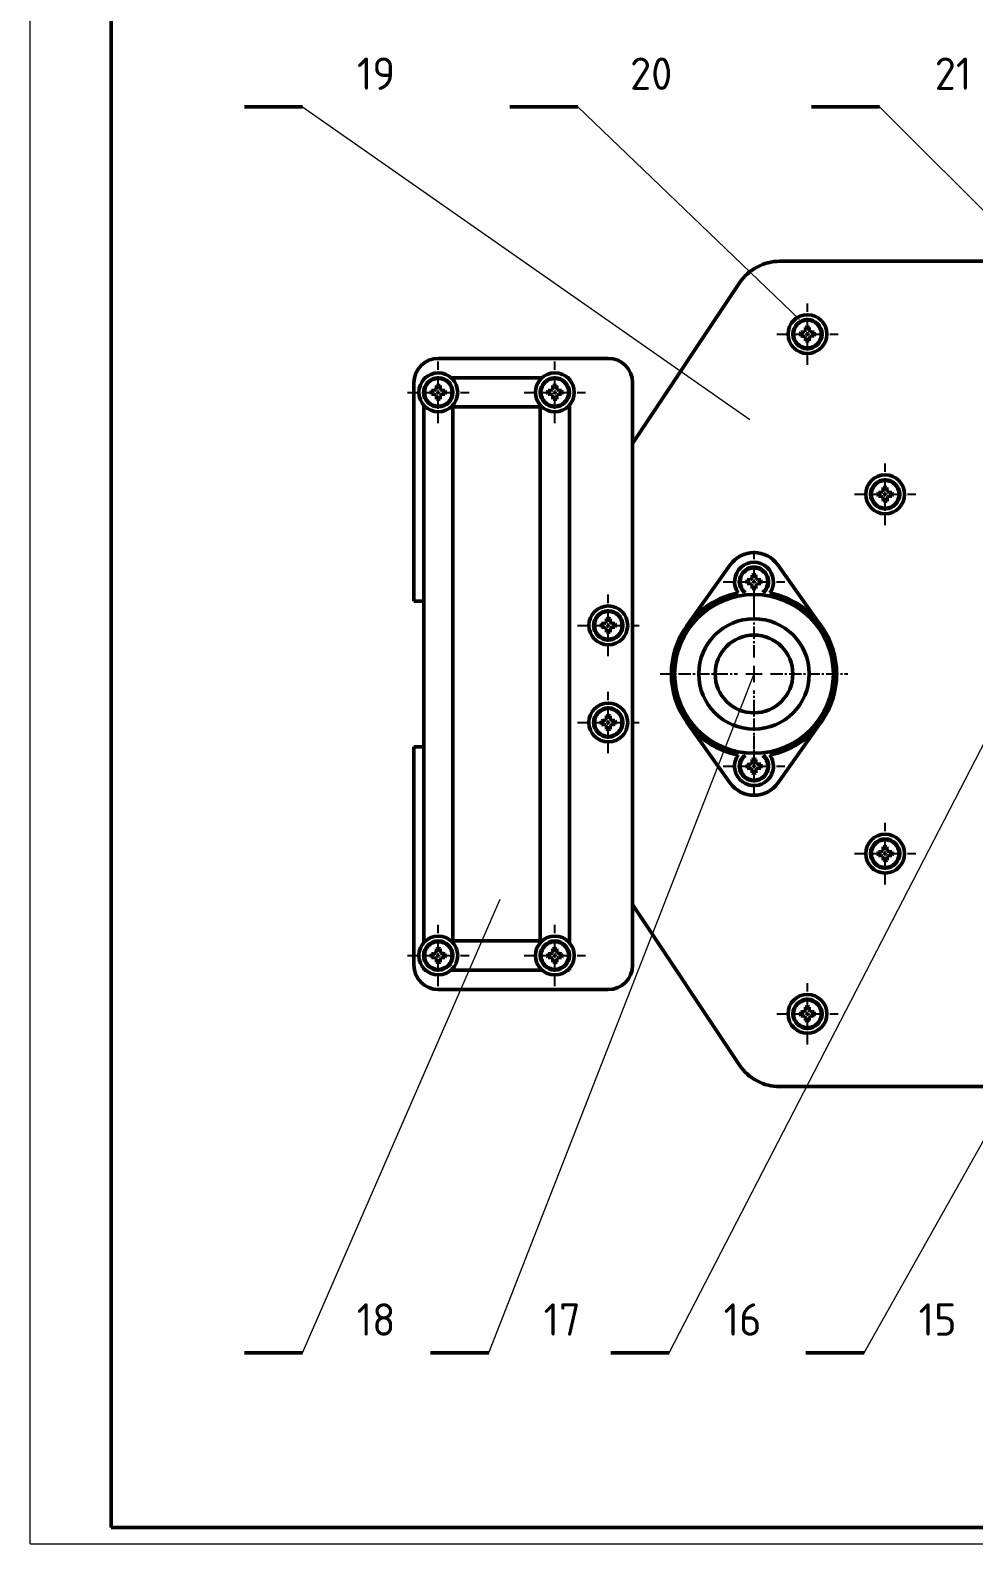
# Model space of a CAD drawing. Header units: inches. Extents: x -1846 to 3013, y 0 to 1997.
# Drawn here: x 0 to 291.3, y 0 to 467.6 of the extents above; entities that cross this region are included whole.
import ezdxf

# ---------------------------------------------------------------- set-up
doc = ezdxf.new("R2010")
doc.units = ezdxf.units.IN
doc.linetypes.add('ACAD_ISO04W100', pattern=[30, 24, -3, 0, -3])
doc.linetypes.add('CENTER2', pattern=[28.575, 19.05, -3.175, 3.175, -3.175])
doc.layers.get('0').update_dxf_attribs({"color": 2, "lineweight": 0})
for name, color, linetype, lineweight in [('Basic', 7, 'Continuous', 50), ('Center', 1, 'CENTER2', 25), ('Tam', 1, 'ACAD_ISO04W100', 25)]:
    doc.layers.add(name, color=color, linetype=linetype, lineweight=lineweight)
doc.styles.add('Annotative', font='')
doc.styles.get('Annotative').set_extended_font_data('TCVN 7284', italic=True)

# ---------------------------------------------------------------- blocks, each defined once
blk = doc.blocks.new('*U16')
at = {"layer": 'Center', "color": 0, "linetype": 'CENTER2', "ltscale": 0.2, "transparency": 16777216}
for p, q in [((0, 5.1), (0, 29)), ((-29, 0), (-5.1, 0)), ((5.1, 0), (29, 0)), ((0, -29), (0, -5.1))]:
    blk.add_line(p, q, dxfattribs=at)
at = {"layer": 'Center', "color": 0, "linetype": 'Continuous', "ltscale": 0.2, "transparency": 16777216}
for p, q in [((-2.55, 0), (2.55, 0)), ((0, -2.55), (0, 2.55))]:
    blk.add_line(p, q, dxfattribs=at)
blk = doc.blocks.new('*U43')
at = {"layer": 'Tam', "color": 0, "linetype": 'CENTER2', "ltscale": 0.2, "transparency": 16777216}
for p, q in [((0, 1.2), (0, 9.5)), ((-9.5, 0), (-1.2, 0)), ((1.2, 0), (9.5, 0)), ((0, -9.5), (0, -1.2))]:
    blk.add_line(p, q, dxfattribs=at)
at = {"layer": 'Tam', "color": 0, "linetype": 'Continuous', "ltscale": 0.2, "transparency": 16777216}
for p, q in [((-0.6, 0), (0.6, 0)), ((0, -0.6), (0, 0.6))]:
    blk.add_line(p, q, dxfattribs=at)
blk = doc.blocks.new('*U44')
at = {"layer": 'Tam', "color": 0, "linetype": 'CENTER2', "ltscale": 0.2, "transparency": 16777216}
for p, q in [((0, 1.2), (0, 9.5)), ((-9.5, 0), (-1.2, 0)), ((1.2, 0), (9.5, 0)), ((0, -9.5), (0, -1.2))]:
    blk.add_line(p, q, dxfattribs=at)
at = {"layer": 'Tam', "color": 0, "linetype": 'Continuous', "ltscale": 0.2, "transparency": 16777216}
for p, q in [((-0.6, 0), (0.6, 0)), ((0, -0.6), (0, 0.6))]:
    blk.add_line(p, q, dxfattribs=at)
blk = doc.blocks.new('*U45')
at = {"layer": 'Tam', "color": 0, "linetype": 'CENTER2', "ltscale": 0.2, "transparency": 16777216}
for p, q in [((0, 1.2), (0, 9.5)), ((-9.5, 0), (-1.2, 0)), ((1.2, 0), (9.5, 0)), ((0, -9.5), (0, -1.2))]:
    blk.add_line(p, q, dxfattribs=at)
at = {"layer": 'Tam', "color": 0, "linetype": 'Continuous', "ltscale": 0.2, "transparency": 16777216}
for p, q in [((-0.6, 0), (0.6, 0)), ((0, -0.6), (0, 0.6))]:
    blk.add_line(p, q, dxfattribs=at)
blk = doc.blocks.new('*U46')
at = {"layer": 'Tam', "color": 0, "linetype": 'CENTER2', "ltscale": 0.2, "transparency": 16777216}
for p, q in [((0, 1.2), (0, 9.5)), ((-9.5, 0), (-1.2, 0)), ((1.2, 0), (9.5, 0)), ((0, -9.5), (0, -1.2))]:
    blk.add_line(p, q, dxfattribs=at)
at = {"layer": 'Tam', "color": 0, "linetype": 'Continuous', "ltscale": 0.2, "transparency": 16777216}
for p, q in [((-0.6, 0), (0.6, 0)), ((0, -0.6), (0, 0.6))]:
    blk.add_line(p, q, dxfattribs=at)
blk = doc.blocks.new('*U47')
at = {"layer": 'Tam', "color": 0, "linetype": 'CENTER2', "ltscale": 0.2, "transparency": 16777216}
for p, q in [((0, 1.2), (0, 9.5)), ((-9.5, 0), (-1.2, 0)), ((1.2, 0), (9.5, 0)), ((0, -9.5), (0, -1.2))]:
    blk.add_line(p, q, dxfattribs=at)
at = {"layer": 'Tam', "color": 0, "linetype": 'Continuous', "ltscale": 0.2, "transparency": 16777216}
for p, q in [((-0.6, 0), (0.6, 0)), ((0, -0.6), (0, 0.6))]:
    blk.add_line(p, q, dxfattribs=at)
blk = doc.blocks.new('*U48')
at = {"layer": 'Tam', "color": 0, "linetype": 'CENTER2', "ltscale": 0.2, "transparency": 16777216}
for p, q in [((0, 1.2), (0, 9.5)), ((-9.5, 0), (-1.2, 0)), ((1.2, 0), (9.5, 0)), ((0, -9.5), (0, -1.2))]:
    blk.add_line(p, q, dxfattribs=at)
at = {"layer": 'Tam', "color": 0, "linetype": 'Continuous', "ltscale": 0.2, "transparency": 16777216}
for p, q in [((-0.6, 0), (0.6, 0)), ((0, -0.6), (0, 0.6))]:
    blk.add_line(p, q, dxfattribs=at)
blk = doc.blocks.new('*U49')
at = {"layer": 'Tam', "color": 0, "linetype": 'CENTER2', "ltscale": 0.2, "transparency": 16777216}
for p, q in [((0, 1.2), (0, 9.5)), ((-9.5, 0), (-1.2, 0)), ((1.2, 0), (9.5, 0)), ((0, -9.5), (0, -1.2))]:
    blk.add_line(p, q, dxfattribs=at)
at = {"layer": 'Tam', "color": 0, "linetype": 'Continuous', "ltscale": 0.2, "transparency": 16777216}
for p, q in [((-0.6, 0), (0.6, 0)), ((0, -0.6), (0, 0.6))]:
    blk.add_line(p, q, dxfattribs=at)
blk = doc.blocks.new('*U50')
at = {"layer": 'Tam', "color": 0, "linetype": 'CENTER2', "ltscale": 0.2, "transparency": 16777216}
for p, q in [((0, 1.2), (0, 9.5)), ((-9.5, 0), (-1.2, 0)), ((1.2, 0), (9.5, 0)), ((0, -9.5), (0, -1.2))]:
    blk.add_line(p, q, dxfattribs=at)
at = {"layer": 'Tam', "color": 0, "linetype": 'Continuous', "ltscale": 0.2, "transparency": 16777216}
for p, q in [((-0.6, 0), (0.6, 0)), ((0, -0.6), (0, 0.6))]:
    blk.add_line(p, q, dxfattribs=at)
blk = doc.blocks.new('*U51')
at = {"layer": 'Tam', "color": 0, "linetype": 'CENTER2', "ltscale": 0.2, "transparency": 16777216}
for p, q in [((0, 1.2), (0, 9.5)), ((-9.5, 0), (-1.2, 0)), ((1.2, 0), (9.5, 0)), ((0, -9.5), (0, -1.2))]:
    blk.add_line(p, q, dxfattribs=at)
at = {"layer": 'Tam', "color": 0, "linetype": 'Continuous', "ltscale": 0.2, "transparency": 16777216}
for p, q in [((-0.6, 0), (0.6, 0)), ((0, -0.6), (0, 0.6))]:
    blk.add_line(p, q, dxfattribs=at)
blk = doc.blocks.new('*U52')
at = {"layer": 'Tam', "color": 0, "linetype": 'CENTER2', "ltscale": 0.2, "transparency": 16777216}
for p, q in [((0, 1.2), (0, 9.5)), ((-9.5, 0), (-1.2, 0)), ((1.2, 0), (9.5, 0)), ((0, -9.5), (0, -1.2))]:
    blk.add_line(p, q, dxfattribs=at)
at = {"layer": 'Tam', "color": 0, "linetype": 'Continuous', "ltscale": 0.2, "transparency": 16777216}
for p, q in [((-0.6, 0), (0.6, 0)), ((0, -0.6), (0, 0.6))]:
    blk.add_line(p, q, dxfattribs=at)
blk = doc.blocks.new('*U53')
at = {"layer": 'Tam', "color": 0, "linetype": 'CENTER2', "ltscale": 0.2, "transparency": 16777216}
for p, q in [((0, 1.2), (0, 9.5)), ((-9.5, 0), (-1.2, 0)), ((1.2, 0), (9.5, 0)), ((0, -9.5), (0, -1.2))]:
    blk.add_line(p, q, dxfattribs=at)
at = {"layer": 'Tam', "color": 0, "linetype": 'Continuous', "ltscale": 0.2, "transparency": 16777216}
for p, q in [((-0.6, 0), (0.6, 0)), ((0, -0.6), (0, 0.6))]:
    blk.add_line(p, q, dxfattribs=at)
blk = doc.blocks.new('*U54')
at = {"layer": 'Tam', "color": 0, "linetype": 'CENTER2', "ltscale": 0.2, "transparency": 16777216}
for p, q in [((0, 1.2), (0, 9.5)), ((-9.5, 0), (-1.2, 0)), ((1.2, 0), (9.5, 0)), ((0, -9.5), (0, -1.2))]:
    blk.add_line(p, q, dxfattribs=at)
at = {"layer": 'Tam', "color": 0, "linetype": 'Continuous', "ltscale": 0.2, "transparency": 16777216}
for p, q in [((-0.6, 0), (0.6, 0)), ((0, -0.6), (0, 0.6))]:
    blk.add_line(p, q, dxfattribs=at)

msp = doc.modelspace()

# ---------------------------------------------------------------- linework, layer by layer
for p, q in [((0, 0), (0, 841)), ((84.11, 443.9), (222.21, 347.34)), ((169.06, 443.9), (237.54, 378.27)), ((197.27, 59), (329.98, 316.11)), ((141.58, 59), (223.48, 268.72)), ((84.11, 59), (145.07, 199.13)), ((257.5, 59), (334.92, 196.9)), ((0, 0), (1189, 0))]:
    msp.add_line(p, q)
at = {"ltscale": 0.3}
msp.add_line((262.26, 443.9), (353.23, 352.94), dxfattribs=at)
at = {"layer": 'Basic'}
for p, q in [((25, 5), (25, 836)), ((84.11, 443.9), (66.11, 443.9)), ((169.06, 443.9), (148.06, 443.9)), ((262.26, 443.9), (241.26, 443.9)), ((227.98, 395.8), (227.98, 396.22)), ((425.23, 396.22), (231.5, 396.22)), ((185.98, 339.97), (219.02, 389.54)), ((125.98, 366.22), (178.48, 366.22)), ((121.48, 359.69), (121.48, 360.22)), ((121.48, 360.22), (122.01, 360.22)), ((129.94, 360.22), (158.01, 360.22)), ((165.94, 360.22), (166.48, 360.22)), ((166.48, 360.22), (166.48, 359.69)), ((118.48, 291.22), (118.48, 358.72)), ((185.98, 358.72), (185.98, 178.72)), ((121.48, 185.69), (121.48, 351.75)), ((130.48, 351.22), (130.48, 186.22)), ((157.48, 351.22), (130.48, 351.22)), ((157.48, 186.22), (157.48, 351.22)), ((166.48, 351.75), (166.48, 185.69)), ((216.14, 302.43), (202.68, 283.48)), ((230.81, 302.43), (244.27, 283.48)), ((118.48, 291.22), (121.48, 291.22)), ((216.14, 235.01), (202.68, 253.96)), ((230.81, 235.01), (244.27, 253.96)), ((118.48, 178.72), (118.48, 246.22)), ((121.48, 246.22), (118.48, 246.22)), ((185.98, 197.47), (219.02, 147.9)), ((130.48, 186.22), (157.48, 186.22)), ((121.48, 177.22), (121.48, 177.75)), ((166.48, 177.75), (166.48, 177.22)), ((122.01, 177.22), (121.48, 177.22)), ((158.01, 177.22), (129.94, 177.22)), ((166.48, 177.22), (165.94, 177.22)), ((178.48, 171.22), (125.98, 171.22)), ((227.98, 141.22), (227.98, 141.64)), ((425.23, 141.22), (231.5, 141.22)), ((84.11, 59), (66.11, 59)), ((141.58, 59), (123.58, 59)), ((197.27, 59), (179.27, 59)), ((257.5, 59), (239.5, 59)), ((1184, 5), (25, 5))]:
    msp.add_line(p, q, dxfattribs=at)
for centre, radius in [((239.98, 373.72), 6), ((239.98, 373.72), 4.5), ((239.98, 373.72), 4.28), ((125.98, 355.72), 6), ((125.98, 355.72), 4.5), ((161.98, 355.72), 6), ((161.98, 355.72), 4.5), ((125.98, 355.72), 4.28), ((161.98, 355.72), 4.28), ((263.98, 324.22), 6), ((263.98, 324.22), 4.5), ((263.98, 324.22), 4.28), ((223.48, 268.72), 24.52), ((178.48, 283.72), 6), ((178.48, 283.72), 4.5), ((178.48, 283.72), 4.28), ((223.48, 268.72), 17.04), ((223.48, 268.72), 12), ((178.48, 253.72), 6), ((178.48, 253.72), 4.5), ((178.48, 253.72), 4.28), ((263.98, 213.22), 6), ((263.98, 213.22), 4.5), ((263.98, 213.22), 4.28), ((125.98, 181.72), 6), ((161.98, 181.72), 6), ((125.98, 181.72), 4.5), ((125.98, 181.72), 4.28), ((161.98, 181.72), 4.5), ((161.98, 181.72), 4.28), ((239.98, 163.72), 6), ((239.98, 163.72), 4.5), ((239.98, 163.72), 4.28)]:
    msp.add_circle(centre, radius, dxfattribs=at)
for centre, radius, start, end in [((231.5, 381.22), 15, 90, 146.3099), ((239.98, 373.72), 2.15, 165.0066, 195.6056), ((240.22, 308.54), 65.78, 91.1972, 92.0253), ((267.32, 308.68), 71.53, 113.1259, 113.4521), ((305.3, 347.07), 71.53, 157.16, 157.4863), ((305.16, 374.17), 65.78, 178.5869, 179.4149), ((239.98, 373.72), 2.15, 75.0066, 105.6056), ((174.79, 373.47), 65.78, 1.1972, 2.0253), ((174.94, 346.38), 71.53, 23.1259, 23.4521), ((213.33, 308.39), 71.53, 67.16, 67.4863), ((240.42, 308.54), 65.78, 88.5869, 89.4149), ((239.98, 373.72), 2.15, 345.0066, 15.6056), ((239.53, 438.9), 65.78, 268.5869, 269.4149), ((266.62, 439.04), 71.53, 247.16, 247.4863), ((305.01, 401.06), 71.53, 203.1259, 203.4521), ((305.16, 373.97), 65.78, 181.1972, 182.0253), ((239.98, 373.72), 2.15, 255.0066, 285.6056), ((174.79, 373.27), 65.78, 358.5869, 359.4149), ((174.65, 400.36), 71.53, 337.16, 337.4863), ((212.64, 438.76), 71.53, 293.1259, 293.4521), ((239.73, 438.9), 65.78, 271.1972, 272.0253), ((125.98, 358.72), 7.5, 90, 180), ((178.48, 358.72), 7.5, 0, 90), ((125.98, 355.72), 2.15, 165.0066, 195.6056), ((126.22, 290.54), 65.78, 91.1972, 92.0253), ((153.32, 290.68), 71.53, 113.1259, 113.4521), ((191.3, 329.07), 71.53, 157.16, 157.4863), ((191.16, 356.17), 65.78, 178.5869, 179.4149), ((125.98, 355.72), 2.15, 75.0066, 105.6056), ((60.79, 355.47), 65.78, 1.1972, 2.0253), ((60.94, 328.38), 71.53, 23.1259, 23.4521), ((99.33, 290.39), 71.53, 67.16, 67.4863), ((126.42, 290.54), 65.78, 88.5869, 89.4149), ((125.98, 355.72), 2.15, 345.0066, 15.6056), ((161.98, 355.72), 2.15, 165.0066, 195.6056), ((162.22, 290.54), 65.78, 91.1972, 92.0253), ((189.32, 290.68), 71.53, 113.1259, 113.4521), ((227.3, 329.07), 71.53, 157.16, 157.4863), ((227.16, 356.17), 65.78, 178.5869, 179.4149), ((161.98, 355.72), 2.15, 75.0066, 105.6056), ((96.79, 355.47), 65.78, 1.1972, 2.0253), ((96.94, 328.38), 71.53, 23.1259, 23.4521), ((135.33, 290.39), 71.53, 67.16, 67.4863), ((162.42, 290.54), 65.78, 88.5869, 89.4149), ((161.98, 355.72), 2.15, 345.0066, 15.6056), ((125.53, 420.9), 65.78, 268.5869, 269.4149), ((152.62, 421.04), 71.53, 247.16, 247.4863), ((191.01, 383.06), 71.53, 203.1259, 203.4521), ((191.16, 355.97), 65.78, 181.1972, 182.0253), ((125.98, 355.72), 2.15, 255.0066, 285.6056), ((60.79, 355.27), 65.78, 358.5869, 359.4149), ((60.65, 382.36), 71.53, 337.16, 337.4863), ((98.64, 420.76), 71.53, 293.1259, 293.4521), ((125.73, 420.9), 65.78, 271.1972, 272.0253), ((161.53, 420.9), 65.78, 268.5869, 269.4149), ((188.62, 421.04), 71.53, 247.16, 247.4863), ((227.01, 383.06), 71.53, 203.1259, 203.4521), ((227.16, 355.97), 65.78, 181.1972, 182.0253), ((161.98, 355.72), 2.15, 255.0066, 285.6056), ((96.79, 355.27), 65.78, 358.5869, 359.4149), ((96.65, 382.36), 71.53, 337.16, 337.4863), ((134.64, 420.76), 71.53, 293.1259, 293.4521), ((161.73, 420.9), 65.78, 271.1972, 272.0253), ((263.98, 324.22), 2.15, 165.0066, 195.6056), ((264.22, 259.04), 65.78, 91.1972, 92.0253), ((263.53, 389.4), 65.78, 268.5869, 269.4149), ((291.32, 259.18), 71.53, 113.1259, 113.4521), ((290.62, 389.54), 71.53, 247.16, 247.4863), ((329.3, 297.57), 71.53, 157.16, 157.4863), ((329.01, 351.56), 71.53, 203.1259, 203.4521), ((329.16, 324.67), 65.78, 178.5869, 179.4149), ((329.16, 324.47), 65.78, 181.1972, 182.0253), ((263.98, 324.22), 2.15, 75.0066, 105.6056), ((198.79, 323.97), 65.78, 1.1972, 2.0253), ((198.79, 323.77), 65.78, 358.5869, 359.4149), ((198.94, 296.88), 71.53, 23.1259, 23.4521), ((198.65, 350.86), 71.53, 337.16, 337.4863), ((237.33, 258.89), 71.53, 67.16, 67.4863), ((236.64, 389.26), 71.53, 293.1259, 293.4521), ((264.42, 259.04), 65.78, 88.5869, 89.4149), ((263.73, 389.4), 65.78, 271.1972, 272.0253), ((263.98, 324.22), 2.15, 345.0066, 15.6056), ((263.98, 324.22), 2.15, 255.0066, 285.6056), ((223.48, 297.22), 9, 35.3765, 144.6235), ((223.48, 297.22), 6, 324.6235, 215.3765), ((223.48, 297.22), 4.5, 312.0187, 227.9813), ((223.48, 297.22), 4.28, 308.7139, 231.2861), ((288.66, 297.67), 65.78, 178.5869, 179.4149), ((223.48, 297.22), 2.15, 75.0066, 105.6056), ((158.29, 296.97), 65.78, 1.1972, 2.0253), ((223.48, 297.22), 2.15, 165.0066, 195.6056), ((223.72, 232.04), 65.78, 91.1972, 92.0253), ((223.03, 362.4), 65.78, 268.5869, 269.4149), ((250.82, 232.18), 71.53, 113.1259, 113.4521), ((250.12, 362.54), 71.53, 247.16, 247.4863), ((288.8, 270.57), 71.53, 157.16, 157.4863), ((288.51, 324.56), 71.53, 203.1259, 203.4521), ((288.66, 297.47), 65.78, 181.1972, 182.0253), ((223.48, 297.22), 2.15, 255.0066, 285.6056), ((158.29, 296.77), 65.78, 358.5869, 359.4149), ((158.44, 269.88), 71.53, 23.1259, 23.4521), ((158.15, 323.86), 71.53, 337.16, 337.4863), ((196.83, 231.89), 71.53, 67.16, 67.4863), ((196.14, 362.26), 71.53, 293.1259, 293.4521), ((223.92, 232.04), 65.78, 88.5869, 89.4149), ((223.23, 362.4), 65.78, 271.1972, 272.0253), ((223.48, 297.22), 2.15, 345.0066, 15.6056), ((223.48, 268.72), 25.5, 101.0608, 144.6235), ((223.48, 268.72), 25.5, 35.3765, 78.9392), ((243.66, 284.17), 65.78, 178.5869, 179.4149), ((178.48, 283.72), 2.15, 75.0066, 105.6056), ((113.29, 283.47), 65.78, 1.1972, 2.0253), ((178.48, 283.72), 2.15, 165.0066, 195.6056), ((178.72, 218.54), 65.78, 91.1972, 92.0253), ((178.03, 348.9), 65.78, 268.5869, 269.4149), ((205.82, 218.68), 71.53, 113.1259, 113.4521), ((205.12, 349.04), 71.53, 247.16, 247.4863), ((243.8, 257.07), 71.53, 157.16, 157.4863), ((243.51, 311.06), 71.53, 203.1259, 203.4521), ((243.66, 283.97), 65.78, 181.1972, 182.0253), ((178.48, 283.72), 2.15, 255.0066, 285.6056), ((113.29, 283.27), 65.78, 358.5869, 359.4149), ((113.44, 256.38), 71.53, 23.1259, 23.4521), ((113.15, 310.36), 71.53, 337.16, 337.4863), ((151.83, 218.39), 71.53, 67.16, 67.4863), ((151.14, 348.76), 71.53, 293.1259, 293.4521), ((178.92, 218.54), 65.78, 88.5869, 89.4149), ((178.23, 348.9), 65.78, 271.1972, 272.0253), ((178.48, 283.72), 2.15, 345.0066, 15.6056), ((223.48, 268.72), 25.5, 144.6235, 215.3765), ((223.48, 268.72), 25.5, 324.6235, 35.3765), ((178.48, 253.72), 2.15, 165.0066, 195.6056), ((178.72, 188.54), 65.78, 91.1972, 92.0253), ((178.03, 318.9), 65.78, 268.5869, 269.4149), ((205.82, 188.68), 71.53, 113.1259, 113.4521), ((205.12, 319.04), 71.53, 247.16, 247.4863), ((243.8, 227.07), 71.53, 157.16, 157.4863), ((243.51, 281.06), 71.53, 203.1259, 203.4521), ((243.66, 254.17), 65.78, 178.5869, 179.4149), ((243.66, 253.97), 65.78, 181.1972, 182.0253), ((178.48, 253.72), 2.15, 75.0066, 105.6056), ((113.29, 253.47), 65.78, 1.1972, 2.0253), ((113.29, 253.27), 65.78, 358.5869, 359.4149), ((113.44, 226.38), 71.53, 23.1259, 23.4521), ((113.15, 280.36), 71.53, 337.16, 337.4863), ((151.83, 188.39), 71.53, 67.16, 67.4863), ((151.14, 318.76), 71.53, 293.1259, 293.4521), ((178.92, 188.54), 65.78, 88.5869, 89.4149), ((178.23, 318.9), 65.78, 271.1972, 272.0253), ((178.48, 253.72), 2.15, 345.0066, 15.6056), ((223.48, 268.72), 25.5, 215.3765, 258.9392), ((223.48, 268.72), 25.5, 281.0608, 324.6235), ((178.48, 253.72), 2.15, 255.0066, 285.6056), ((223.48, 240.22), 6, 144.6235, 303.1576), ((223.48, 240.22), 4.5, 132.0187, 303.1576), ((223.48, 240.22), 4.28, 128.7139, 303.1576), ((223.48, 240.22), 4.28, 303.1576, 51.2861), ((223.48, 240.22), 4.5, 303.1576, 47.9813), ((223.48, 240.22), 6, 303.1576, 35.3765), ((223.48, 240.22), 2.15, 165.0066, 195.6056), ((223.72, 175.04), 65.78, 91.1972, 92.0253), ((223.03, 305.4), 65.78, 268.5869, 269.4149), ((250.82, 175.18), 71.53, 113.1259, 113.4521), ((250.12, 305.54), 71.53, 247.16, 247.4863), ((288.8, 213.57), 71.53, 157.16, 157.4863), ((288.51, 267.56), 71.53, 203.1259, 203.4521), ((288.66, 240.67), 65.78, 178.5869, 179.4149), ((288.66, 240.47), 65.78, 181.1972, 182.0253), ((223.48, 240.22), 2.15, 75.0066, 105.6056), ((158.29, 239.97), 65.78, 1.1972, 2.0253), ((158.29, 239.77), 65.78, 358.5869, 359.4149), ((158.44, 212.88), 71.53, 23.1259, 23.4521), ((158.15, 266.86), 71.53, 337.16, 337.4863), ((196.83, 174.89), 71.53, 67.16, 67.4863), ((196.14, 305.26), 71.53, 293.1259, 293.4521), ((223.92, 175.04), 65.78, 88.5869, 89.4149), ((223.23, 305.4), 65.78, 271.1972, 272.0253), ((223.48, 240.22), 2.15, 345.0066, 15.6056), ((223.48, 240.22), 9, 215.3765, 324.6235), ((223.48, 240.22), 2.15, 255.0066, 285.6056), ((329.16, 213.67), 65.78, 178.5869, 179.4149), ((263.98, 213.22), 2.15, 75.0066, 105.6056), ((198.79, 212.97), 65.78, 1.1972, 2.0253), ((263.98, 213.22), 2.15, 165.0066, 195.6056), ((264.22, 148.04), 65.78, 91.1972, 92.0253), ((263.53, 278.4), 65.78, 268.5869, 269.4149), ((291.32, 148.18), 71.53, 113.1259, 113.4521), ((290.62, 278.54), 71.53, 247.16, 247.4863), ((329.3, 186.57), 71.53, 157.16, 157.4863), ((329.01, 240.56), 71.53, 203.1259, 203.4521), ((329.16, 213.47), 65.78, 181.1972, 182.0253), ((263.98, 213.22), 2.15, 255.0066, 285.6056), ((198.79, 212.77), 65.78, 358.5869, 359.4149), ((198.94, 185.88), 71.53, 23.1259, 23.4521), ((198.65, 239.86), 71.53, 337.16, 337.4863), ((237.33, 147.89), 71.53, 67.16, 67.4863), ((236.64, 278.26), 71.53, 293.1259, 293.4521), ((264.42, 148.04), 65.78, 88.5869, 89.4149), ((263.73, 278.4), 65.78, 271.1972, 272.0253), ((263.98, 213.22), 2.15, 345.0066, 15.6056), ((153.32, 116.68), 71.53, 113.1259, 113.4521), ((191.3, 155.07), 71.53, 157.16, 157.4863), ((191.16, 182.17), 65.78, 178.5869, 179.4149), ((125.98, 181.72), 2.15, 75.0066, 105.6056), ((60.79, 181.47), 65.78, 1.1972, 2.0253), ((60.94, 154.38), 71.53, 23.1259, 23.4521), ((99.33, 116.39), 71.53, 67.16, 67.4863), ((189.32, 116.68), 71.53, 113.1259, 113.4521), ((227.3, 155.07), 71.53, 157.16, 157.4863), ((227.16, 182.17), 65.78, 178.5869, 179.4149), ((161.98, 181.72), 2.15, 75.0066, 105.6056), ((96.79, 181.47), 65.78, 1.1972, 2.0253), ((96.94, 154.38), 71.53, 23.1259, 23.4521), ((135.33, 116.39), 71.53, 67.16, 67.4863), ((125.98, 178.72), 7.5, 180, 270), ((125.98, 181.72), 2.15, 165.0066, 195.6056), ((126.22, 116.54), 65.78, 91.1972, 92.0253), ((125.53, 246.9), 65.78, 268.5869, 269.4149), ((152.62, 247.04), 71.53, 247.16, 247.4863), ((191.01, 209.06), 71.53, 203.1259, 203.4521), ((191.16, 181.97), 65.78, 181.1972, 182.0253), ((125.98, 181.72), 2.15, 255.0066, 285.6056), ((60.79, 181.27), 65.78, 358.5869, 359.4149), ((60.65, 208.36), 71.53, 337.16, 337.4863), ((98.64, 246.76), 71.53, 293.1259, 293.4521), ((126.42, 116.54), 65.78, 88.5869, 89.4149), ((125.73, 246.9), 65.78, 271.1972, 272.0253), ((125.98, 181.72), 2.15, 345.0066, 15.6056), ((161.98, 181.72), 2.15, 165.0066, 195.6056), ((162.22, 116.54), 65.78, 91.1972, 92.0253), ((161.53, 246.9), 65.78, 268.5869, 269.4149), ((188.62, 247.04), 71.53, 247.16, 247.4863), ((227.01, 209.06), 71.53, 203.1259, 203.4521), ((227.16, 181.97), 65.78, 181.1972, 182.0253), ((161.98, 181.72), 2.15, 255.0066, 285.6056), ((96.79, 181.27), 65.78, 358.5869, 359.4149), ((96.65, 208.36), 71.53, 337.16, 337.4863), ((134.64, 246.76), 71.53, 293.1259, 293.4521), ((162.42, 116.54), 65.78, 88.5869, 89.4149), ((161.73, 246.9), 65.78, 271.1972, 272.0253), ((161.98, 181.72), 2.15, 345.0066, 15.6056), ((178.48, 178.72), 7.5, 270, 0), ((239.98, 163.72), 2.15, 165.0066, 195.6056), ((240.22, 98.54), 65.78, 91.1972, 92.0253), ((267.32, 98.68), 71.53, 113.1259, 113.4521), ((305.3, 137.07), 71.53, 157.16, 157.4863), ((305.16, 164.17), 65.78, 178.5869, 179.4149), ((239.98, 163.72), 2.15, 75.0066, 105.6056), ((174.79, 163.47), 65.78, 1.1972, 2.0253), ((174.94, 136.38), 71.53, 23.1259, 23.4521), ((213.33, 98.39), 71.53, 67.16, 67.4863), ((240.42, 98.54), 65.78, 88.5869, 89.4149), ((239.98, 163.72), 2.15, 345.0066, 15.6056), ((239.53, 228.9), 65.78, 268.5869, 269.4149), ((266.62, 229.04), 71.53, 247.16, 247.4863), ((305.01, 191.06), 71.53, 203.1259, 203.4521), ((305.16, 163.97), 65.78, 181.1972, 182.0253), ((239.98, 163.72), 2.15, 255.0066, 285.6056), ((174.79, 163.27), 65.78, 358.5869, 359.4149), ((174.65, 190.36), 71.53, 337.16, 337.4863), ((212.64, 228.76), 71.53, 293.1259, 293.4521), ((239.73, 228.9), 65.78, 271.1972, 272.0253), ((231.5, 156.22), 15, 213.6901, 270)]:
    msp.add_arc(centre, radius, start, end, dxfattribs=at)

# ---------------------------------------------------------------- block references
at = {"layer": 'Center', "linetype": 'CENTER2', "ltscale": 0.2}
msp.add_blockref('*U16', (223.48, 268.72), dxfattribs=at)
at = {"layer": 'Tam', "linetype": 'CENTER2', "ltscale": 0.2}
for name, p in [('*U53', (239.98, 373.72)), ('*U43', (125.98, 355.72)), ('*U44', (161.98, 355.72)), ('*U54', (263.98, 324.22)), ('*U49', (223.48, 297.22)), ('*U47', (178.48, 283.72)), ('*U48', (178.48, 253.72)), ('*U50', (223.48, 240.22)), ('*U51', (263.98, 213.22)), ('*U45', (125.98, 181.72)), ('*U46', (161.98, 181.72)), ('*U52', (239.98, 163.72))]:
    msp.add_blockref(name, p, dxfattribs=at)

# ---------------------------------------------------------------- texts
at = {"layer": 'Basic', "char_height": 10, "width": 82.5, "attachment_point": 1, "style": 'Annotative'}
for s, insert in [('\\pxqc;{\\fTCVN 7284|b0|i0|c0|p34;19\\P}', (65.53, 459.18)), ('\\pxqc;{\\fTCVN 7284|b0|i0|c0|p34;20\\P}', (150.48, 459.18)), ('\\pxqc;{\\fTCVN 7284|b0|i0|c0|p34;21\\P}', (243.69, 459.18)), ('\\pxqc;{\\fTCVN 7284|b0|i0|c0|p34;18\\P}', (65.53, 74.27)), ('\\pxqc;{\\fTCVN 7284|b0|i0|c0|p34;17\\P}', (123, 74.27)), ('\\pxqc;{\\fTCVN 7284|b0|i0|c0|p34;16\\P}', (178.69, 74.27)), ('\\pxqc;{\\fTCVN 7284|b0|i0|c0|p34;15\\P}', (238.93, 74.27))]:
    msp.add_mtext(s, dxfattribs=dict(at, insert=insert))

doc.saveas('drawing.dxf')
